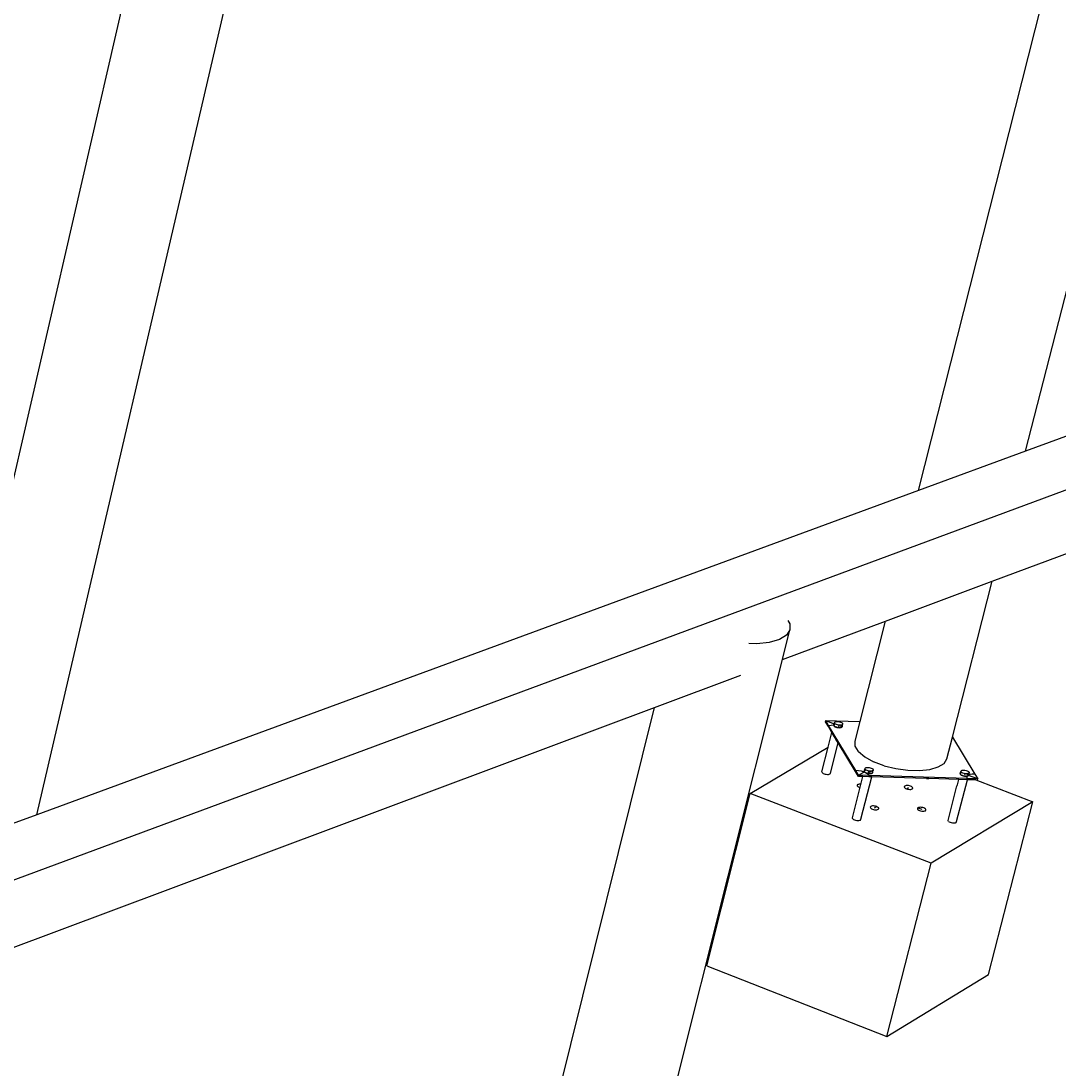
# Model space of a CAD drawing. Header units: inches. Extents: x -1339 to 1886, y -1058 to 789.
# Drawn here: x 1274.2 to 1418.8, y 235.8 to 381.8 of the extents above; entities that cross this region are included whole.
import ezdxf

# ---------------------------------------------------------------- set-up
doc = ezdxf.new("R2010")
doc.units = ezdxf.units.IN
doc.header["$MEASUREMENT"] = 0

msp = doc.modelspace()

# ---------------------------------------------------------------- linework, layer by layer
for p, q in [((1819.33, 464.57), (-287.57, -316.52)), ((1261.13, 265.57), (1296.06, 417.18)), ((1276.43, 271.2), (1309.86, 414.69)), ((1399.26, 316.38), (1416.41, 384.08)), ((1414.17, 321.86), (1428.93, 379.56)), ((1500.65, 353.67), (1414.17, 321.86)), ((1409.54, 303.76), (1505.82, 339.78)), ((1414.17, 321.86), (1399.26, 316.38)), ((1399.26, 316.38), (1276.43, 271.2)), ((1394.66, 298.19), (1409.54, 303.76)), ((1403.98, 282), (1409.54, 303.76)), ((1380.31, 292.82), (1394.66, 298.19)), ((1381.05, 298.25), (1381.31, 297.83)), ((1391.11, 284.19), (1394.66, 298.19)), ((1380.31, 292.82), (1381.35, 296.98)), ((1381.35, 296.98), (1380.86, 296.23)), ((1381.31, 297.83), (1381.35, 296.98)), ((1376.72, 295.03), (1375.63, 295.06)), ((1378.47, 295.22), (1376.72, 295.03)), ((1379.88, 295.62), (1378.47, 295.22)), ((1380.86, 296.23), (1379.88, 295.62)), ((1308.57, 6.93), (1380.31, 292.82)), ((1362.48, 286.15), (1374.53, 290.66)), ((1272.03, 252.3), (1362.48, 286.15)), ((1293.93, 9.72), (1362.48, 286.15)), ((1386.3, 284.17), (1386.34, 284.33)), ((1386.7, 283.5), (1386.3, 284.17)), ((1386.74, 283.66), (1386.34, 284.33)), ((1386.34, 284.33), (1387.79, 284.29)), ((1386.34, 284.33), (1387.61, 283.84)), ((1386.34, 284.33), (1387.61, 283.84)), ((1386.34, 284.33), (1387.61, 283.84)), ((1386.7, 283.5), (1386.74, 283.66)), ((1387.19, 282.68), (1386.7, 283.5)), ((1386.74, 283.66), (1387.1, 283.67)), ((1390.52, 277.38), (1386.74, 283.66)), ((1387.1, 283.67), (1387.41, 283.73)), ((1387.41, 283.73), (1387.48, 283.75)), ((1387.46, 283.75), (1387.44, 283.68)), ((1387.46, 283.75), (1387.44, 283.68)), ((1387.46, 283.75), (1387.44, 283.68)), ((1387.46, 283.74), (1387.44, 283.68)), ((1387.44, 283.68), (1387.47, 283.61)), ((1387.44, 283.68), (1387.46, 283.62)), ((1387.44, 283.68), (1387.46, 283.62)), ((1387.44, 283.68), (1387.46, 283.62)), ((1387.52, 283.8), (1387.46, 283.75)), ((1387.52, 283.8), (1387.46, 283.75)), ((1387.52, 283.8), (1387.46, 283.75)), ((1387.48, 283.75), (1387.46, 283.74)), ((1387.46, 283.68), (1387.48, 283.75)), ((1387.46, 283.68), (1387.48, 283.74)), ((1387.48, 283.62), (1387.46, 283.68)), ((1387.53, 283.54), (1387.47, 283.61)), ((1387.48, 283.75), (1387.54, 284.02)), ((1387.52, 283.79), (1387.48, 283.75)), ((1387.48, 283.74), (1387.5, 283.76)), ((1387.48, 283.75), (1387.5, 283.76)), ((1387.48, 283.75), (1387.48, 283.75)), ((1387.48, 283.75), (1387.48, 283.75)), ((1387.48, 283.75), (1387.48, 283.75)), ((1387.54, 283.55), (1387.48, 283.62)), ((1387.5, 283.76), (1387.6, 283.8)), ((1387.5, 283.76), (1387.53, 283.79)), ((1387.61, 283.84), (1387.52, 283.8)), ((1387.61, 283.84), (1387.52, 283.8)), ((1387.61, 283.84), (1387.52, 283.8)), ((1387.61, 283.83), (1387.52, 283.79)), ((1387.53, 283.79), (1387.61, 283.82)), ((1387.53, 283.54), (1387.62, 283.47)), ((1387.54, 284.02), (1387.56, 284.08)), ((1387.56, 283.95), (1387.54, 284.02)), ((1387.54, 283.55), (1387.63, 283.49)), ((1387.56, 284.08), (1387.62, 284.13)), ((1387.62, 283.88), (1387.56, 283.95)), ((1387.61, 283.84), (1387.61, 283.84)), ((1387.61, 283.84), (1387.61, 283.84)), ((1387.61, 283.84), (1387.61, 283.84)), ((1387.62, 284.13), (1387.71, 284.17)), ((1387.72, 283.82), (1387.62, 283.88)), ((1387.62, 283.47), (1387.75, 283.41)), ((1387.63, 283.49), (1387.75, 283.43)), ((1387.71, 284.17), (1387.82, 284.19)), ((1387.84, 283.77), (1387.72, 283.82)), ((1387.89, 283.39), (1387.75, 283.43)), ((1387.75, 283.41), (1387.89, 283.37)), ((1387.82, 284.19), (1387.79, 284.29)), ((1387.79, 284.29), (1391.11, 284.19)), ((1387.82, 284.19), (1387.83, 284.19)), ((1387.83, 284.19), (1387.97, 284.19)), ((1387.98, 283.72), (1387.84, 283.77)), ((1387.89, 283.39), (1388.04, 283.36)), ((1387.89, 283.37), (1388.05, 283.34)), ((1387.97, 284.19), (1388.12, 284.18)), ((1388.13, 283.69), (1387.98, 283.72)), ((1388.19, 283.34), (1388.04, 283.36)), ((1388.19, 283.34), (1388.08, 283.52)), ((1388.1, 283.59), (1388.25, 283.58)), ((1388.12, 284.18), (1388.27, 284.15)), ((1388.18, 283.69), (1388.12, 283.65)), ((1388.18, 283.69), (1388.12, 283.65)), ((1388.18, 283.69), (1388.12, 283.65)), ((1388.28, 283.68), (1388.13, 283.69)), ((1388.19, 283.34), (1388.33, 283.35)), ((1388.27, 284.15), (1388.41, 284.11)), ((1388.42, 283.68), (1388.28, 283.68)), ((1388.45, 283.37), (1388.33, 283.35)), ((1388.34, 283.34), (1388.47, 283.36)), ((1388.34, 283.34), (1388.47, 283.36)), ((1388.34, 283.34), (1388.47, 283.36)), ((1388.39, 283.58), (1388.5, 283.58)), ((1388.41, 284.11), (1388.53, 284.05)), ((1388.47, 283.69), (1388.42, 283.68)), ((1388.45, 283.37), (1388.54, 283.41)), ((1388.47, 283.69), (1388.52, 283.66)), ((1388.48, 283.69), (1388.47, 283.69)), ((1388.47, 283.36), (1388.56, 283.4)), ((1388.47, 283.36), (1388.56, 283.4)), ((1388.47, 283.36), (1388.56, 283.4)), ((1388.54, 283.7), (1388.48, 283.69)), ((1388.53, 283.67), (1388.48, 283.69)), ((1388.53, 283.67), (1388.49, 283.7)), ((1388.53, 283.67), (1388.49, 283.7)), ((1388.53, 283.67), (1388.49, 283.7)), ((1388.53, 284.05), (1388.62, 283.99)), ((1388.63, 283.74), (1388.54, 283.7)), ((1388.6, 283.46), (1388.54, 283.41)), ((1388.56, 283.4), (1388.62, 283.45)), ((1388.56, 283.4), (1388.62, 283.45)), ((1388.56, 283.4), (1388.62, 283.45)), ((1388.58, 283.57), (1388.6, 283.57)), ((1388.62, 283.58), (1388.59, 283.61)), ((1388.62, 283.58), (1388.59, 283.61)), ((1388.62, 283.58), (1388.59, 283.61)), ((1388.62, 283.58), (1388.59, 283.61)), ((1388.59, 283.59), (1388.6, 283.58)), ((1388.6, 283.58), (1388.6, 283.57)), ((1388.6, 283.57), (1388.62, 283.52)), ((1388.6, 283.57), (1388.62, 283.57)), ((1388.62, 283.52), (1388.6, 283.46)), ((1388.62, 283.99), (1388.68, 283.92)), ((1388.62, 283.52), (1388.7, 283.85)), ((1388.62, 283.57), (1388.62, 283.58)), ((1388.62, 283.57), (1388.62, 283.58)), ((1388.62, 283.58), (1388.62, 283.58)), ((1388.62, 283.58), (1388.62, 283.58)), ((1388.62, 283.58), (1388.62, 283.58)), ((1388.62, 283.57), (1388.62, 283.57)), ((1388.64, 283.51), (1388.62, 283.57)), ((1388.64, 283.51), (1388.62, 283.57)), ((1388.64, 283.51), (1388.62, 283.57)), ((1388.62, 283.45), (1388.64, 283.51)), ((1388.62, 283.45), (1388.64, 283.51)), ((1388.62, 283.45), (1388.64, 283.51)), ((1388.68, 283.79), (1388.63, 283.74)), ((1388.68, 283.92), (1388.7, 283.85)), ((1388.7, 283.85), (1388.68, 283.79)), ((1390.42, 281.45), (1391.11, 284.19)), ((1386.68, 280.64), (1387.19, 282.68)), ((1387.79, 281.68), (1387.19, 282.68)), ((1388.05, 283.34), (1388.2, 283.32)), ((1388.2, 283.32), (1388.19, 283.34)), ((1388.2, 283.33), (1388.34, 283.34)), ((1388.2, 283.33), (1388.34, 283.34)), ((1388.2, 283.33), (1388.34, 283.34)), ((1403.21, 278.99), (1403.98, 282)), ((1403.98, 282), (1407.1, 276.88)), ((1375.81, 274.18), (1386.68, 280.64)), ((1385.8, 277.18), (1386.68, 280.64)), ((1387, 277), (1388.07, 281.22)), ((1387.78, 281.65), (1387.79, 281.68)), ((1387.78, 281.65), (1387.81, 281.65)), ((1387.81, 281.65), (1387.79, 281.68)), ((1388.07, 281.22), (1387.81, 281.65)), ((1390.47, 277.21), (1388.07, 281.22)), ((1390.45, 280.74), (1390.42, 281.45)), ((1390.92, 280), (1390.45, 280.74)), ((1390.92, 280), (1391.79, 279.26)), ((1391.79, 279.26), (1393.01, 278.6)), ((1402.81, 278.36), (1403.21, 278.99)), ((1391.73, 277.35), (1391.79, 277.62)), ((1391.79, 277.62), (1391.81, 277.68)), ((1391.81, 277.55), (1391.79, 277.62)), ((1391.81, 277.68), (1391.87, 277.73)), ((1391.87, 277.48), (1391.81, 277.55)), ((1391.87, 277.73), (1391.96, 277.77)), ((1391.96, 277.77), (1392.08, 277.79)), ((1392.08, 277.79), (1392.22, 277.79)), ((1392.22, 277.79), (1392.37, 277.78)), ((1392.37, 277.78), (1392.52, 277.75)), ((1392.52, 277.75), (1392.66, 277.71)), ((1392.66, 277.71), (1392.78, 277.65)), ((1392.78, 277.65), (1392.88, 277.59)), ((1392.88, 277.59), (1392.94, 277.52)), ((1392.94, 277.52), (1392.96, 277.45)), ((1394.48, 278.04), (1393.01, 278.6)), ((1394.48, 278.04), (1396.11, 277.63)), ((1396.11, 277.63), (1397.79, 277.4)), ((1399.41, 277.36), (1400.84, 277.52)), ((1400.84, 277.52), (1402, 277.86)), ((1402, 277.86), (1402.81, 278.36)), ((1385.82, 277.11), (1385.8, 277.18)), ((1385.88, 277.04), (1385.82, 277.11)), ((1385.88, 277.04), (1385.98, 276.97)), ((1385.98, 276.97), (1386.1, 276.91)), ((1386.1, 276.91), (1386.25, 276.87)), ((1386.25, 276.87), (1386.41, 276.84)), ((1386.41, 276.84), (1386.56, 276.82)), ((1386.56, 276.82), (1386.7, 276.83)), ((1386.7, 276.83), (1386.83, 276.85)), ((1386.83, 276.85), (1386.92, 276.89)), ((1386.92, 276.89), (1386.98, 276.94)), ((1386.98, 276.94), (1387, 277)), ((1387, 277), (1387, 277.01)), ((1390.04, 270.76), (1391.5, 276.52)), ((1390.47, 277.21), (1390.52, 277.38)), ((1390.88, 276.54), (1390.47, 277.21)), ((1390.91, 277.34), (1390.52, 277.38)), ((1390.92, 276.7), (1390.52, 277.38)), ((1390.88, 276.54), (1390.92, 276.7)), ((1391.5, 276.52), (1390.88, 276.54)), ((1391.3, 277.27), (1390.91, 277.34)), ((1390.92, 276.7), (1391.66, 277.15)), ((1390.92, 276.7), (1391.66, 277.15)), ((1390.92, 276.7), (1391.66, 277.15)), ((1392.38, 276.66), (1390.92, 276.7)), ((1391.24, 270.59), (1392.74, 276.48)), ((1391.67, 277.15), (1391.3, 277.27)), ((1392.34, 276.5), (1391.5, 276.52)), ((1391.98, 277), (1391.67, 277.15)), ((1391.71, 277.35), (1391.69, 277.28)), ((1391.71, 277.35), (1391.69, 277.28)), ((1391.71, 277.35), (1391.69, 277.28)), ((1391.71, 277.34), (1391.69, 277.27)), ((1391.69, 277.28), (1391.71, 277.22)), ((1391.69, 277.28), (1391.71, 277.22)), ((1391.69, 277.28), (1391.71, 277.22)), ((1391.72, 277.21), (1391.69, 277.27)), ((1391.77, 277.4), (1391.71, 277.35)), ((1391.77, 277.4), (1391.71, 277.35)), ((1391.77, 277.4), (1391.71, 277.35)), ((1391.73, 277.35), (1391.71, 277.34)), ((1391.71, 277.28), (1391.73, 277.35)), ((1391.71, 277.28), (1391.73, 277.34)), ((1391.73, 277.21), (1391.71, 277.28)), ((1391.78, 277.14), (1391.72, 277.21)), ((1391.73, 277.34), (1391.78, 277.39)), ((1391.77, 277.39), (1391.73, 277.35)), ((1391.79, 277.15), (1391.73, 277.21)), ((1391.86, 277.44), (1391.77, 277.4)), ((1391.86, 277.44), (1391.77, 277.4)), ((1391.86, 277.44), (1391.77, 277.4)), ((1391.87, 277.43), (1391.77, 277.39)), ((1391.78, 277.39), (1391.88, 277.43)), ((1391.78, 277.14), (1391.87, 277.07)), ((1391.88, 277.08), (1391.79, 277.15)), ((1391.88, 277.44), (1391.86, 277.44)), ((1391.86, 277.44), (1391.86, 277.44)), ((1391.88, 277.44), (1391.86, 277.44)), ((1391.86, 277.44), (1391.86, 277.44)), ((1391.88, 277.44), (1391.86, 277.44)), ((1391.86, 277.44), (1391.86, 277.44)), ((1391.94, 277.44), (1391.87, 277.48)), ((1391.88, 277.43), (1391.87, 277.43)), ((1391.87, 277.07), (1392, 277.01)), ((1391.94, 277.44), (1391.88, 277.43)), ((1391.88, 277.43), (1391.88, 277.43)), ((1391.88, 277.43), (1391.88, 277.43)), ((1391.88, 277.08), (1392, 277.03)), ((1391.97, 277.42), (1391.94, 277.44)), ((1392.09, 277.36), (1391.97, 277.42)), ((1392.23, 276.84), (1391.98, 277)), ((1392, 277.03), (1392.14, 276.98)), ((1392, 277.01), (1392.15, 276.97)), ((1392.23, 277.32), (1392.09, 277.36)), ((1392.3, 276.95), (1392.14, 276.98)), ((1392.15, 276.97), (1392.3, 276.93)), ((1392.38, 277.29), (1392.23, 277.32)), ((1392.23, 277.3), (1392.3, 277.19)), ((1392.38, 276.66), (1392.23, 276.84)), ((1392.43, 277.28), (1392.29, 277.2)), ((1392.43, 277.28), (1392.29, 277.2)), ((1392.43, 277.28), (1392.29, 277.2)), ((1392.65, 277.18), (1392.3, 277.19)), ((1392.45, 276.94), (1392.3, 277.19)), ((1392.45, 276.94), (1392.3, 276.95)), ((1392.3, 276.93), (1392.46, 276.92)), ((1392.34, 276.5), (1392.38, 276.66)), ((1392.74, 276.48), (1392.34, 276.5)), ((1392.53, 277.28), (1392.38, 277.29)), ((1406.05, 276.25), (1392.38, 276.66)), ((1392.59, 276.94), (1392.45, 276.94)), ((1392.45, 276.93), (1392.6, 276.93)), ((1392.45, 276.93), (1392.6, 276.93)), ((1392.45, 276.93), (1392.6, 276.93)), ((1392.46, 276.92), (1392.6, 276.93)), ((1392.67, 277.28), (1392.53, 277.28)), ((1392.59, 276.94), (1392.71, 276.97)), ((1392.6, 276.93), (1392.72, 276.96)), ((1392.6, 276.93), (1392.72, 276.96)), ((1392.6, 276.93), (1392.72, 276.96)), ((1392.6, 276.93), (1392.73, 276.95)), ((1392.79, 277.3), (1392.67, 277.28)), ((1392.8, 277), (1392.71, 276.97)), ((1392.72, 276.96), (1392.81, 277)), ((1392.72, 276.96), (1392.81, 277)), ((1392.72, 276.96), (1392.81, 277)), ((1392.73, 276.95), (1392.82, 276.99)), ((1400.38, 276.26), (1392.74, 276.48)), ((1392.85, 277.17), (1392.76, 277.18)), ((1392.81, 277.25), (1392.78, 277.27)), ((1392.81, 277.25), (1392.78, 277.27)), ((1392.81, 277.25), (1392.78, 277.27)), ((1392.78, 277.26), (1392.79, 277.25)), ((1392.88, 277.34), (1392.79, 277.3)), ((1392.79, 277.25), (1392.85, 277.18)), ((1392.85, 277.05), (1392.8, 277)), ((1392.87, 277.18), (1392.81, 277.25)), ((1392.87, 277.18), (1392.81, 277.25)), ((1392.87, 277.18), (1392.81, 277.25)), ((1392.81, 277), (1392.87, 277.05)), ((1392.81, 277), (1392.87, 277.05)), ((1392.81, 277), (1392.87, 277.05)), ((1392.82, 276.99), (1392.88, 277.04)), ((1392.85, 277.18), (1392.85, 277.17)), ((1392.85, 277.17), (1392.87, 277.11)), ((1392.85, 277.17), (1392.88, 277.17)), ((1392.87, 277.11), (1392.85, 277.05)), ((1392.87, 277.17), (1392.87, 277.18)), ((1392.87, 277.18), (1392.87, 277.18)), ((1392.87, 277.17), (1392.87, 277.18)), ((1392.87, 277.18), (1392.87, 277.18)), ((1392.87, 277.17), (1392.87, 277.18)), ((1392.87, 277.18), (1392.87, 277.18)), ((1392.89, 277.11), (1392.87, 277.17)), ((1392.89, 277.11), (1392.87, 277.17)), ((1392.89, 277.11), (1392.87, 277.17)), ((1392.87, 277.11), (1392.88, 277.15)), ((1392.87, 277.05), (1392.89, 277.11)), ((1392.87, 277.05), (1392.89, 277.11)), ((1392.87, 277.05), (1392.89, 277.11)), ((1392.88, 277.15), (1392.96, 277.45)), ((1392.94, 277.39), (1392.88, 277.34)), ((1392.88, 277.15), (1392.88, 277.17)), ((1392.9, 277.1), (1392.88, 277.15)), ((1392.88, 277.04), (1392.9, 277.1)), ((1392.96, 277.45), (1392.94, 277.39)), ((1397.79, 277.4), (1399.41, 277.36)), ((1400.38, 276.26), (1400.38, 276.25)), ((1400.38, 276.25), (1400.54, 276.24)), ((1400.68, 276.25), (1400.38, 276.25)), ((1400.54, 276.24), (1400.68, 276.25)), ((1400.68, 276.25), (1400.69, 276.25)), ((1404.87, 276.12), (1400.69, 276.25)), ((1404.57, 270.24), (1406.07, 276.08)), ((1404.67, 275.36), (1404.87, 276.12)), ((1406.01, 276.09), (1404.87, 276.12)), ((1405.07, 276.98), (1405.05, 276.92)), ((1405.07, 276.98), (1405.05, 276.92)), ((1405.07, 276.98), (1405.05, 276.92)), ((1405.05, 276.92), (1405.07, 276.85)), ((1405.05, 276.92), (1405.07, 276.85)), ((1405.05, 276.92), (1405.07, 276.85)), ((1405.12, 276.79), (1405.06, 276.86)), ((1405.07, 276.92), (1405.16, 277.25)), ((1405.13, 277.03), (1405.07, 276.98)), ((1405.13, 277.03), (1405.07, 276.98)), ((1405.13, 277.03), (1405.07, 276.98)), ((1405.07, 276.92), (1405.09, 276.98)), ((1405.09, 276.85), (1405.07, 276.92)), ((1405.09, 276.98), (1405.15, 277.03)), ((1405.15, 276.78), (1405.09, 276.85)), ((1405.12, 276.79), (1405.22, 276.72)), ((1405.22, 277.07), (1405.13, 277.03)), ((1405.22, 277.07), (1405.13, 277.03)), ((1405.22, 277.07), (1405.13, 277.03)), ((1405.15, 277.03), (1405.22, 277.06)), ((1405.15, 276.78), (1405.25, 276.72)), ((1405.16, 277.25), (1405.18, 277.31)), ((1405.18, 277.19), (1405.16, 277.25)), ((1405.18, 277.31), (1405.23, 277.36)), ((1405.24, 277.12), (1405.18, 277.19)), ((1405.23, 277.07), (1405.22, 277.07)), ((1405.23, 277.07), (1405.22, 277.07)), ((1405.23, 277.07), (1405.22, 277.07)), ((1405.22, 276.72), (1405.34, 276.66)), ((1405.23, 277.36), (1405.32, 277.4)), ((1405.23, 277.07), (1405.23, 277.07)), ((1405.23, 277.07), (1405.23, 277.07)), ((1405.23, 277.07), (1405.23, 277.07)), ((1405.33, 277.05), (1405.24, 277.12)), ((1405.37, 276.66), (1405.25, 276.72)), ((1405.32, 277.4), (1405.44, 277.42)), ((1405.45, 277), (1405.33, 277.05)), ((1405.34, 276.66), (1405.49, 276.62)), ((1405.37, 276.66), (1405.51, 276.62)), ((1405.44, 277.42), (1405.58, 277.43)), ((1405.6, 276.95), (1405.45, 277)), ((1405.49, 276.62), (1405.65, 276.59)), ((1405.66, 276.59), (1405.51, 276.62)), ((1405.58, 277.43), (1405.73, 277.41)), ((1405.75, 276.92), (1405.6, 276.95)), ((1405.74, 276.88), (1405.65, 276.83)), ((1405.74, 276.88), (1405.65, 276.83)), ((1405.74, 276.88), (1405.65, 276.83)), ((1405.65, 276.59), (1405.8, 276.57)), ((1405.72, 276.82), (1405.66, 276.82)), ((1405.7, 276.75), (1405.66, 276.82)), ((1405.66, 276.59), (1405.81, 276.57)), ((1405.73, 277.41), (1405.88, 277.38)), ((1405.9, 276.91), (1405.75, 276.92)), ((1405.8, 276.57), (1405.81, 276.57)), ((1405.95, 276.58), (1405.81, 276.57)), ((1405.82, 276.56), (1405.96, 276.57)), ((1405.82, 276.56), (1405.96, 276.57)), ((1405.82, 276.56), (1405.96, 276.57)), ((1405.88, 277.38), (1406.02, 277.34)), ((1406.04, 276.91), (1405.9, 276.91)), ((1405.96, 276.57), (1406.08, 276.59)), ((1405.96, 276.57), (1406.08, 276.59)), ((1405.96, 276.57), (1406.08, 276.59)), ((1406.04, 276.58), (1405.99, 276.42)), ((1405.99, 276.42), (1406.05, 276.25)), ((1406.22, 276.81), (1406.01, 276.81)), ((1406.01, 276.09), (1406.05, 276.25)), ((1406.07, 276.08), (1406.01, 276.09)), ((1406.02, 277.34), (1406.15, 277.28)), ((1406.09, 276.92), (1406.04, 276.91)), ((1406.06, 276.6), (1406.04, 276.58)), ((1407.51, 276.21), (1406.05, 276.25)), ((1406.19, 276.71), (1406.06, 276.6)), ((1406.06, 276.6), (1406.07, 276.6)), ((1407.23, 276.05), (1406.07, 276.08)), ((1406.08, 276.59), (1406.18, 276.63)), ((1406.08, 276.59), (1406.18, 276.63)), ((1406.08, 276.59), (1406.18, 276.63)), ((1406.11, 276.93), (1406.09, 276.92)), ((1406.09, 276.92), (1406.15, 276.88)), ((1406.16, 276.94), (1406.11, 276.93)), ((1406.16, 276.89), (1406.11, 276.93)), ((1406.17, 276.88), (1406.11, 276.93)), ((1406.17, 276.88), (1406.11, 276.93)), ((1406.17, 276.88), (1406.11, 276.93)), ((1406.15, 277.28), (1406.24, 277.22)), ((1406.15, 276.88), (1406.21, 276.82)), ((1406.25, 276.97), (1406.16, 276.94)), ((1406.22, 276.82), (1406.16, 276.89)), ((1406.16, 276.64), (1406.18, 276.65)), ((1406.23, 276.81), (1406.17, 276.88)), ((1406.23, 276.81), (1406.17, 276.88)), ((1406.23, 276.81), (1406.17, 276.88)), ((1406.18, 276.65), (1406.22, 276.69)), ((1406.18, 276.63), (1406.24, 276.68)), ((1406.18, 276.63), (1406.24, 276.68)), ((1406.18, 276.63), (1406.24, 276.68)), ((1406.23, 276.73), (1406.19, 276.71)), ((1406.22, 276.7), (1406.19, 276.71)), ((1406.22, 276.7), (1406.19, 276.71)), ((1406.22, 276.7), (1406.19, 276.71)), ((1406.21, 276.82), (1406.22, 276.81)), ((1406.24, 276.76), (1406.22, 276.82)), ((1406.22, 276.81), (1406.24, 276.75)), ((1406.22, 276.69), (1406.24, 276.73)), ((1406.22, 276.69), (1406.23, 276.73)), ((1406.23, 276.7), (1406.22, 276.7)), ((1406.23, 276.7), (1406.22, 276.7)), ((1406.23, 276.7), (1406.22, 276.7)), ((1406.22, 276.69), (1406.22, 276.69)), ((1406.24, 276.81), (1406.23, 276.81)), ((1406.24, 276.81), (1406.23, 276.81)), ((1406.24, 276.81), (1406.23, 276.81)), ((1406.24, 276.75), (1406.23, 276.73)), ((1406.24, 276.73), (1406.23, 276.73)), ((1406.24, 276.69), (1406.23, 276.7)), ((1406.24, 276.69), (1406.23, 276.7)), ((1406.24, 276.69), (1406.23, 276.7)), ((1406.24, 277.22), (1406.3, 277.15)), ((1406.24, 276.76), (1406.32, 277.09)), ((1406.42, 276.81), (1406.24, 276.73)), ((1406.26, 276.75), (1406.24, 276.81)), ((1406.24, 276.81), (1406.24, 276.81)), ((1406.26, 276.75), (1406.24, 276.81)), ((1406.24, 276.81), (1406.24, 276.81)), ((1406.26, 276.75), (1406.24, 276.81)), ((1406.24, 276.81), (1406.24, 276.81)), ((1406.24, 276.75), (1406.24, 276.76)), ((1406.24, 276.75), (1406.24, 276.76)), ((1406.24, 276.73), (1406.24, 276.75)), ((1406.24, 276.69), (1406.26, 276.75)), ((1406.24, 276.69), (1406.26, 276.75)), ((1406.24, 276.69), (1406.26, 276.75)), ((1407.51, 276.21), (1406.24, 276.69)), ((1406.24, 276.68), (1406.24, 276.69)), ((1407.51, 276.21), (1406.24, 276.69)), ((1406.24, 276.68), (1406.24, 276.69)), ((1407.51, 276.21), (1406.24, 276.69)), ((1406.24, 276.68), (1406.24, 276.69)), ((1406.3, 277.02), (1406.25, 276.97)), ((1406.3, 277.15), (1406.32, 277.09)), ((1406.32, 277.09), (1406.3, 277.02)), ((1406.74, 276.87), (1406.42, 276.81)), ((1407.1, 276.88), (1406.74, 276.87)), ((1407.1, 276.88), (1407.51, 276.21)), ((1407.23, 276.05), (1415.2, 272.99)), ((1407.47, 276.04), (1407.23, 276.05)), ((1407.47, 276.04), (1407.51, 276.21)), ((1390.73, 275.35), (1390.71, 275.29)), ((1390.73, 275.35), (1390.71, 275.29)), ((1390.73, 275.35), (1390.71, 275.29)), ((1390.71, 275.29), (1390.73, 275.22)), ((1390.71, 275.29), (1390.73, 275.22)), ((1390.71, 275.29), (1390.73, 275.22)), ((1390.79, 275.4), (1390.73, 275.35)), ((1390.79, 275.4), (1390.73, 275.35)), ((1390.79, 275.4), (1390.73, 275.35)), ((1390.73, 275.22), (1390.79, 275.15)), ((1390.73, 275.22), (1390.79, 275.15)), ((1390.73, 275.22), (1390.79, 275.15)), ((1390.88, 275.44), (1390.79, 275.4)), ((1390.88, 275.44), (1390.79, 275.4)), ((1390.88, 275.44), (1390.79, 275.4)), ((1390.79, 275.15), (1390.89, 275.08)), ((1390.79, 275.15), (1390.89, 275.08)), ((1390.79, 275.15), (1390.89, 275.08)), ((1391, 275.46), (1390.88, 275.44)), ((1391, 275.46), (1390.88, 275.44)), ((1391, 275.46), (1390.88, 275.44)), ((1390.89, 275.08), (1391.01, 275.02)), ((1390.89, 275.08), (1391.01, 275.02)), ((1390.89, 275.08), (1391.01, 275.02)), ((1391.15, 275.47), (1391, 275.46)), ((1391.15, 275.47), (1391, 275.46)), ((1391.15, 275.47), (1391, 275.46)), ((1391.01, 275.02), (1391.11, 274.99)), ((1391.01, 275.02), (1391.11, 274.99)), ((1391.01, 275.02), (1391.11, 274.99)), ((1391.23, 275.46), (1391.15, 275.47)), ((1391.23, 275.46), (1391.15, 275.47)), ((1391.23, 275.46), (1391.15, 275.47)), ((1397.28, 275.15), (1397.27, 275.09)), ((1397.27, 275.09), (1397.29, 275.02)), ((1397.34, 275.2), (1397.28, 275.15)), ((1397.29, 275.02), (1397.35, 274.95)), ((1397.44, 275.24), (1397.34, 275.2)), ((1397.35, 274.95), (1397.45, 274.88)), ((1397.56, 275.27), (1397.44, 275.24)), ((1397.45, 274.88), (1397.57, 274.83)), ((1397.7, 275.27), (1397.56, 275.27)), ((1397.57, 274.83), (1397.87, 275)), ((1397.57, 274.83), (1397.87, 275)), ((1397.57, 274.83), (1397.87, 275)), ((1397.57, 274.83), (1397.72, 274.78)), ((1397.86, 275.26), (1397.7, 275.27)), ((1397.72, 274.78), (1397.87, 274.75)), ((1398.02, 275.23), (1397.86, 275.26)), ((1397.87, 274.75), (1398.03, 274.74)), ((1398.16, 275.18), (1398.02, 275.23)), ((1398.03, 274.74), (1398.17, 274.74)), ((1398.29, 275.12), (1398.16, 275.18)), ((1398.17, 274.74), (1398.3, 274.76)), ((1398.38, 275.06), (1398.29, 275.12)), ((1398.3, 274.76), (1398.39, 274.8)), ((1398.44, 274.99), (1398.38, 275.06)), ((1398.39, 274.8), (1398.45, 274.85)), ((1398.47, 274.92), (1398.44, 274.99)), ((1398.45, 274.85), (1398.47, 274.92)), ((1403.37, 270.41), (1404.61, 275.25)), ((1404.62, 275.31), (1404.61, 275.25)), ((1404.61, 275.25), (1404.63, 275.18)), ((1404.67, 275.36), (1404.62, 275.31)), ((1404.63, 275.18), (1404.67, 275.36)), ((1369.78, 250.14), (1375.81, 274.18)), ((1401.01, 264.44), (1375.81, 274.18)), ((1392.55, 272.31), (1392.53, 272.25)), ((1392.55, 272.31), (1392.53, 272.25)), ((1392.55, 272.31), (1392.53, 272.25)), ((1392.53, 272.25), (1392.55, 272.18)), ((1392.53, 272.25), (1392.55, 272.18)), ((1392.53, 272.25), (1392.55, 272.18)), ((1392.61, 272.37), (1392.55, 272.31)), ((1392.61, 272.37), (1392.55, 272.31)), ((1392.61, 272.37), (1392.55, 272.31)), ((1392.55, 272.18), (1392.61, 272.11)), ((1392.55, 272.18), (1392.61, 272.11)), ((1392.55, 272.18), (1392.61, 272.11)), ((1392.7, 272.41), (1392.61, 272.37)), ((1392.7, 272.41), (1392.61, 272.37)), ((1392.7, 272.41), (1392.61, 272.37)), ((1392.61, 272.11), (1392.71, 272.05)), ((1392.61, 272.11), (1392.71, 272.05)), ((1392.61, 272.11), (1392.71, 272.05)), ((1392.83, 272.43), (1392.7, 272.41)), ((1392.83, 272.43), (1392.7, 272.41)), ((1392.83, 272.43), (1392.7, 272.41)), ((1392.71, 272.05), (1392.84, 271.99)), ((1392.71, 272.05), (1392.84, 271.99)), ((1392.71, 272.05), (1392.84, 271.99)), ((1392.97, 272.43), (1392.83, 272.43)), ((1392.97, 272.43), (1392.83, 272.43)), ((1392.97, 272.43), (1392.83, 272.43)), ((1392.84, 271.99), (1392.98, 271.94)), ((1392.84, 271.99), (1392.98, 271.94)), ((1392.84, 271.99), (1392.98, 271.94)), ((1393.13, 272.42), (1392.97, 272.43)), ((1393.13, 272.42), (1392.97, 272.43)), ((1393.13, 272.42), (1392.97, 272.43)), ((1392.98, 271.94), (1393.14, 271.91)), ((1392.98, 271.94), (1393.14, 271.91)), ((1392.98, 271.94), (1393.14, 271.91)), ((1393.28, 272.39), (1393.13, 272.42)), ((1393.28, 272.39), (1393.13, 272.42)), ((1393.28, 272.39), (1393.13, 272.42)), ((1393.13, 272.17), (1393.43, 272.34)), ((1393.13, 272.17), (1393.43, 272.34)), ((1393.13, 272.17), (1393.43, 272.34)), ((1393.14, 271.91), (1393.29, 271.9)), ((1393.14, 271.91), (1393.29, 271.9)), ((1393.14, 271.91), (1393.29, 271.9)), ((1393.43, 272.34), (1393.28, 272.39)), ((1393.43, 272.34), (1393.28, 272.39)), ((1393.43, 272.34), (1393.28, 272.39)), ((1393.29, 271.9), (1393.44, 271.9)), ((1393.29, 271.9), (1393.44, 271.9)), ((1393.29, 271.9), (1393.44, 271.9)), ((1393.55, 272.28), (1393.43, 272.34)), ((1393.55, 272.28), (1393.43, 272.34)), ((1393.55, 272.28), (1393.43, 272.34)), ((1393.44, 271.9), (1393.56, 271.92)), ((1393.44, 271.9), (1393.56, 271.92)), ((1393.44, 271.9), (1393.56, 271.92)), ((1393.65, 272.22), (1393.55, 272.28)), ((1393.65, 272.22), (1393.55, 272.28)), ((1393.65, 272.22), (1393.55, 272.28)), ((1393.56, 271.92), (1393.65, 271.96)), ((1393.56, 271.92), (1393.65, 271.96)), ((1393.56, 271.92), (1393.65, 271.96)), ((1393.71, 272.15), (1393.65, 272.22)), ((1393.71, 272.15), (1393.65, 272.22)), ((1393.71, 272.15), (1393.65, 272.22)), ((1393.65, 271.96), (1393.71, 272.02)), ((1393.65, 271.96), (1393.71, 272.02)), ((1393.65, 271.96), (1393.71, 272.02)), ((1393.73, 272.08), (1393.71, 272.15)), ((1393.73, 272.08), (1393.71, 272.15)), ((1393.73, 272.08), (1393.71, 272.15)), ((1393.71, 272.02), (1393.73, 272.08)), ((1393.71, 272.02), (1393.73, 272.08)), ((1393.71, 272.02), (1393.73, 272.08)), ((1399.12, 272.12), (1399.1, 272.05)), ((1399.12, 272.12), (1399.1, 272.05)), ((1399.12, 272.12), (1399.1, 272.05)), ((1399.1, 272.05), (1399.12, 271.99)), ((1399.1, 272.05), (1399.12, 271.99)), ((1399.1, 272.05), (1399.12, 271.99)), ((1399.18, 272.17), (1399.12, 272.12)), ((1399.18, 272.17), (1399.12, 272.12)), ((1399.18, 272.17), (1399.12, 272.12)), ((1399.12, 271.99), (1399.18, 271.92)), ((1399.12, 271.99), (1399.18, 271.92)), ((1399.12, 271.99), (1399.18, 271.92)), ((1399.27, 272.21), (1399.18, 272.17)), ((1399.27, 272.21), (1399.18, 272.17)), ((1399.27, 272.21), (1399.18, 272.17)), ((1399.18, 272.17), (1399.7, 271.97)), ((1399.18, 272.17), (1399.7, 271.97)), ((1399.18, 272.17), (1399.7, 271.97)), ((1399.18, 271.92), (1399.28, 271.85)), ((1399.18, 271.92), (1399.28, 271.85)), ((1399.18, 271.92), (1399.28, 271.85)), ((1399.39, 272.23), (1399.27, 272.21)), ((1399.39, 272.23), (1399.27, 272.21)), ((1399.39, 272.23), (1399.27, 272.21)), ((1399.28, 271.85), (1399.41, 271.79)), ((1399.28, 271.85), (1399.41, 271.79)), ((1399.28, 271.85), (1399.41, 271.79)), ((1399.54, 272.24), (1399.39, 272.23)), ((1399.54, 272.24), (1399.39, 272.23)), ((1399.54, 272.24), (1399.39, 272.23)), ((1399.41, 271.79), (1399.55, 271.74)), ((1399.41, 271.79), (1399.55, 271.74)), ((1399.41, 271.79), (1399.55, 271.74)), ((1399.69, 272.22), (1399.54, 272.24)), ((1399.69, 272.22), (1399.54, 272.24)), ((1399.69, 272.22), (1399.54, 272.24)), ((1399.55, 271.74), (1399.71, 271.71)), ((1399.55, 271.74), (1399.71, 271.71)), ((1399.55, 271.74), (1399.71, 271.71)), ((1399.85, 272.19), (1399.69, 272.22)), ((1399.85, 272.19), (1399.69, 272.22)), ((1399.85, 272.19), (1399.69, 272.22)), ((1399.71, 271.71), (1399.86, 271.7)), ((1399.71, 271.71), (1399.86, 271.7)), ((1399.71, 271.71), (1399.86, 271.7)), ((1400, 272.15), (1399.85, 272.19)), ((1400, 272.15), (1399.85, 272.19)), ((1400, 272.15), (1399.85, 272.19)), ((1399.86, 271.7), (1400.01, 271.7)), ((1399.86, 271.7), (1400.01, 271.7)), ((1399.86, 271.7), (1400.01, 271.7)), ((1400.12, 272.09), (1400, 272.15)), ((1400.12, 272.09), (1400, 272.15)), ((1400.12, 272.09), (1400, 272.15)), ((1400.01, 271.7), (1400.13, 271.73)), ((1400.01, 271.7), (1400.13, 271.73)), ((1400.01, 271.7), (1400.13, 271.73)), ((1400.22, 272.02), (1400.12, 272.09)), ((1400.22, 272.02), (1400.12, 272.09)), ((1400.22, 272.02), (1400.12, 272.09)), ((1400.13, 271.73), (1400.22, 271.77)), ((1400.13, 271.73), (1400.22, 271.77)), ((1400.13, 271.73), (1400.22, 271.77)), ((1400.28, 271.95), (1400.22, 272.02)), ((1400.28, 271.95), (1400.22, 272.02)), ((1400.28, 271.95), (1400.22, 272.02)), ((1400.22, 271.77), (1400.28, 271.82)), ((1400.22, 271.77), (1400.28, 271.82)), ((1400.22, 271.77), (1400.28, 271.82)), ((1400.3, 271.88), (1400.28, 271.95)), ((1400.3, 271.88), (1400.28, 271.95)), ((1400.3, 271.88), (1400.28, 271.95)), ((1400.28, 271.82), (1400.3, 271.88)), ((1400.28, 271.82), (1400.3, 271.88)), ((1400.28, 271.82), (1400.3, 271.88)), ((1415.2, 272.99), (1401.01, 264.44)), ((1408.99, 248.95), (1415.2, 272.99)), ((1276.43, 271.2), (1261.13, 265.57)), ((1390.06, 270.69), (1390.04, 270.76)), ((1390.12, 270.62), (1390.06, 270.69)), ((1390.12, 270.62), (1390.22, 270.55)), ((1390.22, 270.55), (1390.35, 270.5)), ((1390.35, 270.5), (1390.49, 270.45)), ((1390.49, 270.45), (1390.65, 270.42)), ((1390.65, 270.42), (1390.8, 270.4)), ((1390.8, 270.4), (1390.95, 270.41)), ((1390.95, 270.41), (1391.07, 270.43)), ((1391.07, 270.43), (1391.17, 270.47)), ((1391.17, 270.47), (1391.22, 270.52)), ((1391.22, 270.52), (1391.24, 270.59)), ((1391.24, 270.59), (1391.24, 270.59)), ((1403.39, 270.34), (1403.37, 270.41)), ((1403.45, 270.27), (1403.39, 270.34)), ((1403.45, 270.27), (1403.55, 270.21)), ((1403.55, 270.21), (1403.67, 270.15)), ((1404.55, 270.18), (1404.57, 270.24)), ((1404.57, 270.24), (1404.57, 270.24)), ((1403.67, 270.15), (1403.82, 270.1)), ((1403.82, 270.1), (1403.98, 270.07)), ((1403.98, 270.07), (1404.13, 270.06)), ((1404.13, 270.06), (1404.28, 270.06)), ((1404.28, 270.06), (1404.4, 270.08)), ((1404.4, 270.08), (1404.49, 270.12)), ((1404.49, 270.12), (1404.52, 270.15)), ((1404.52, 270.15), (1404.55, 270.18)), ((1394.84, 240.32), (1401.01, 264.44)), ((1369.78, 250.14), (1394.84, 240.32)), ((1394.84, 240.32), (1408.99, 248.95))]:
    msp.add_line(p, q)

doc.saveas('drawing.dxf')
